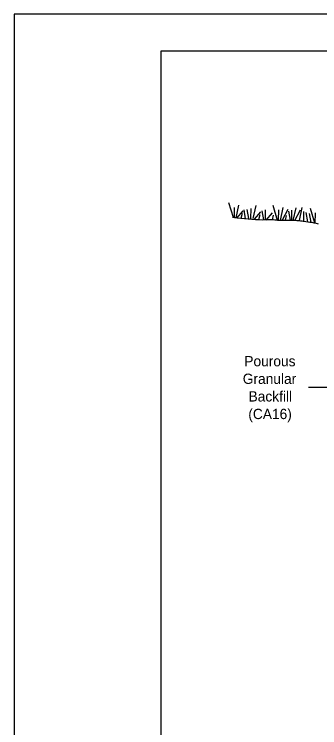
# Model space of a CAD drawing. Extents: x 0 to 2.83, y -0.1 to 1.83.
# Drawn here: x 0 to 0.347, y 1.022 to 1.833 of the extents above; entities that cross this region are included whole.
import ezdxf

# ---------------------------------------------------------------- set-up
doc = ezdxf.new("R2010")
doc.units = 0
for name, color, linetype in [('RD_Pr_Roadway_Notes', 7, 'Continuous'), ('SH_General_Details', 7, 'Continuous'), ('SH_Printer_Plotting_Border', 7, 'Continuous')]:
    doc.layers.add(name, color=color, linetype=linetype)

msp = doc.modelspace()

# ---------------------------------------------------------------- linework, layer by layer
at = {"layer": 'RD_Pr_Roadway_Notes'}
msp.add_line((0.35509, 1.40916), (0.33418, 1.40916), dxfattribs=at)
at = {"layer": 'SH_General_Details'}
for p, q in [((-0.00001, 1.83333), (-0.00001, 0)), ((2.83333, 1.83333), (-0.00001, 1.83333)), ((0.24872, 1.60216), (0.2437, 1.61917)), ((0.24992, 1.60217), (0.25008, 1.61385)), ((0.25178, 1.60189), (0.25504, 1.61654)), ((0.27117, 1.6013), (0.27444, 1.61594)), ((0.29875, 1.59891), (0.29373, 1.61592)), ((0.30212, 1.59911), (0.30538, 1.61377)), ((0.25264, 1.60164), (0.25984, 1.60975)), ((0.25765, 1.60172), (0.25908, 1.60721)), ((0.26263, 1.60079), (0.26081, 1.61113)), ((0.26617, 1.6012), (0.26434, 1.61156)), ((0.26862, 1.60103), (0.26878, 1.61272)), ((0.27273, 1.60056), (0.27993, 1.60866)), ((0.27781, 1.60024), (0.27924, 1.60573)), ((0.28313, 1.59978), (0.28131, 1.61011)), ((0.2852, 1.59933), (0.28536, 1.61103)), ((0.28598, 1.59947), (0.2932, 1.60759)), ((0.30007, 1.59935), (0.30023, 1.61104)), ((0.30467, 1.59956), (0.31077, 1.6117)), ((0.31356, 1.59931), (0.31173, 1.60965)), ((0.31503, 1.59898), (0.31517, 1.61066)), ((0.31666, 1.59886), (0.31991, 1.6135)), ((0.31867, 1.5988), (0.32477, 1.61093)), ((0.32368, 1.5989), (0.32693, 1.61354)), ((0.32876, 1.59757), (0.32889, 1.60925)), ((0.33337, 1.59758), (0.33154, 1.60792)), ((0.33715, 1.59663), (0.33533, 1.60698)), ((0.34113, 1.59573), (0.33613, 1.61276)), ((0.34168, 1.59603), (0.34183, 1.60772)), ((0.29298, 1.59971), (0.29442, 1.60519)), ((0.30772, 1.5993), (0.30917, 1.60476))]:
    msp.add_line(p, q, dxfattribs=at)
msp.add_lwpolyline([(0.16666, 1.79167), (2.79166, 1.79167), (2.79166, 0.04167), (0.16666, 0.04167)], close=True, dxfattribs=at)
msp.add_spline([(0.34541, 1.59495), (0.34276, 1.59561), (0.33323, 1.59716), (0.31643, 1.59901), (0.30458, 1.59893), (0.29871, 1.59911), (0.29259, 1.59964), (0.28619, 1.59951), (0.25322, 1.60174), (0.24767, 1.60236)], degree=3, dxfattribs=at)
at = {"layer": 'SH_Printer_Plotting_Border'}
msp.add_lwpolyline([(-0.00001, 0), (2.83333, 0), (2.83333, 1.83333), (-0.00001, 1.83333)], close=True, dxfattribs=at)

# ---------------------------------------------------------------- texts
at = {"layer": 'RD_Pr_Roadway_Notes'}
for s, p in [('Pourous', (0.26115, 1.43322)), ('Granular', (0.25938, 1.41322)), ('Backfill', (0.26595, 1.39322)), ('(CA16)', (0.26567, 1.37322))]:
    msp.add_text(s, height=0.011667, dxfattribs=at).set_placement(p)

doc.saveas('drawing.dxf')
